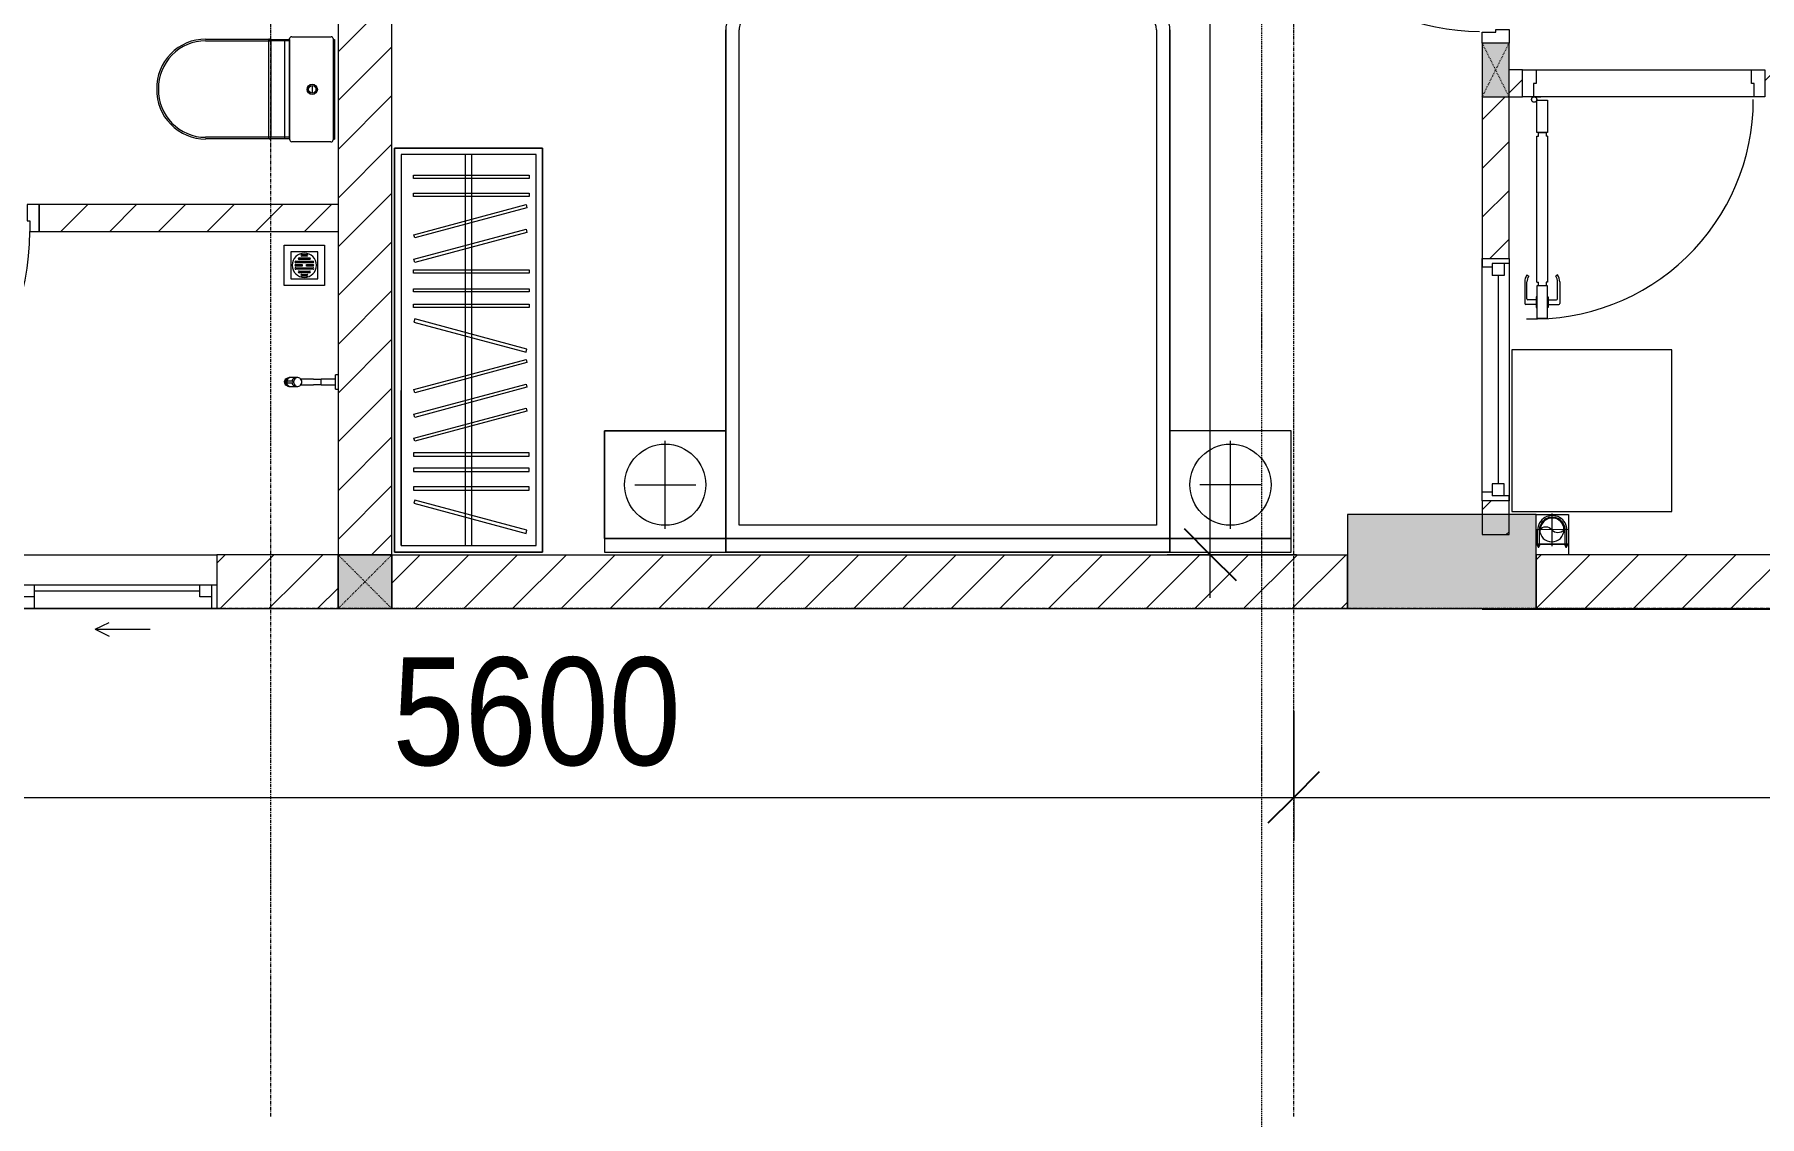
# Model space of a CAD drawing. Header units: millimetres. Extents: x 962 to 239635, y -15958 to 82755.
# Drawn here: x 179126 to 185533, y 15352 to 19368 of the extents above; entities that cross this region are included whole.
import ezdxf

# ---------------------------------------------------------------- set-up
doc = ezdxf.new("R2010")
doc.units = ezdxf.units.MM
for name, pattern in [('Dash', [6, 3, -3]), ('Dash Dot 3_16_', [7.9375, 4.7625, -1.5875, 0, -1.5875]), ('Grid Line', [22.225, 12.7, -3.175, 3.175, -3.175]), ('IMPORT-CENTER _2_', [40.64, 25.4, -5.08, 5.08, -5.08])]:
    doc.linetypes.add(name, pattern=pattern)
for name, color, linetype, lineweight in [('0-1', 7, 'Continuous', 5), ('A-ANNO-DIMS', 211, 'Continuous', 9), ('A-ANNO-DIMS-160', 211, 'Continuous', 9), ('A-DETL-GENF-1', 9, 'Continuous', 9), ('A-DETL-GENF-2', 1, 'Continuous', 9), ('A-DOOR-1', 254, 'Continuous', 9), ('A-DOOR-2', 9, 'Continuous', 9), ('A-DOOR-4', 1, 'Continuous', 9), ('A-DOOR-FRAM-1', 1, 'Continuous', 9), ('A-FLOR-1', 250, 'Continuous', 9), ('A-FLOR-2', 9, 'Continuous', 9), ('A-GLAZ', 151, 'Continuous', 9), ('A-GLAZ-1', 254, 'Continuous', 9), ('A-GLAZ-2', 9, 'Continuous', 9), ('A-WALL', 113, 'Continuous', 9), ('A-WALL-1', 253, 'Continuous', 18), ('A-WALL-2', 9, 'Continuous', 9), ('A-WALL-3', 113, 'Continuous', 18), ('A-WALL-PATT-1', 10, 'Continuous', 9), ('A-WALL-PATT-2', 111, 'Continuous', 9), ('G-ANNO-SYMB-1', 111, 'Dash Dot 3_16_', 18), ('G-IMPT', 8, 'Continuous', 9), ('G-IMPT-1', 254, 'Continuous', 9), ('G-IMPT-2', 8, 'IMPORT-CENTER _2_', 9), ('I-FURN-1', 254, 'Continuous', 9), ('M-EQPM', 50, 'Continuous', 9), ('P-SANR-FIXT', 6, 'Continuous', 9), ('S-COLS', 52, 'Continuous', 9), ('S-COLS-1', 52, 'Continuous', 5), ('S-COLS-2', 7, 'Continuous', 18), ('S-COLS-3', 254, 'Continuous', 9), ('S-COLS-4', 253, 'Continuous', 18), ('S-COLS-5', 52, 'Dash', 9), ('S-COLS-6', 52, 'Continuous', 18), ('S-COLS-HDLN', 52, 'Dash', 9), ('S-COLS-HDLN-1', 9, 'Dash', 9), ('S-GRID-1', 1, 'Grid Line', 9)]:
    doc.layers.add(name, color=color, linetype=linetype, lineweight=lineweight)
doc.styles.add('UTM Avo', font='UTM Avo.ttf', dxfattribs={"width": 0.9, "height": 400})
doc.dimstyles.new('1_Dim_chi_tiet_2_5', dxfattribs={"dimscale": 304.8, "dimtxt": 399.720379, "dimasz": 0.629921, "dimexe": 0.524934, "dimexo": 0.0625, "dimgap": 0.052493, "dimtad": 1, "dimdec": 0, "dimrnd": 5, "dimzin": 0, "dimdsep": 46, "dimtxsty": 'UTM Avo', "dimblk1": 'OBLIQUE', "dimblk2": 'OBLIQUE', "dimsah": 1, "dimcen": 0.09, "dimdle": 0.524934, "dimazin": 0, "dimtfac": 1, "dimtdec": 4, "dimtix": 1, "dimtmove": 0, "dimatfit": 3, "dimfxl": 1.049869, "dimfxlon": 1, "dimtvp": 1, "dimtolj": 1, "dimtzin": 0, "dimarcsym": 2})
doc.dimstyles.new('1_Dim_chi_tiet_2_5_1', dxfattribs={"dimscale": 304.8, "dimtxt": 399.720379, "dimasz": 0.629921, "dimexe": 0.524934, "dimexo": 0.0625, "dimgap": 0.052493, "dimtad": 1, "dimdec": 0, "dimrnd": 5, "dimzin": 0, "dimdsep": 46, "dimtxsty": 'UTM Avo', "dimblk1": 'OBLIQUE', "dimblk2": 'OBLIQUE', "dimsah": 1, "dimcen": 0.09, "dimdle": 0.524934, "dimazin": 0, "dimtfac": 1, "dimtdec": 4, "dimtix": 1, "dimtmove": 0, "dimatfit": 3, "dimfxl": 1.049869, "dimfxlon": 1, "dimtvp": 1, "dimtolj": 1, "dimtzin": 0, "dimarcsym": 2})
pattern_1 = [(45, (0, 0), (-90.50967, 90.50967), [])]
pattern_2 = [(45, (61750.9, 0), (-90.50967, 90.50967), [])]

# ---------------------------------------------------------------- blocks, each defined once
blk = doc.blocks.new('NCV_TKTC_KET CAU_rvt-1-TKCS_MB TẦNG 2')
at = {"layer": 'S-COLS-1'}
blk.add_hatch(color=256, dxfattribs=at).paths.add_polyline_path([(122952.6, 17236.9), (122952.6, 17586.9), (122252.6, 17586.9), (122252.6, 17236.9)])
at = {"layer": 'A-FLOR-1'}
blk.add_line((122752.4, 17235.3), (124752.5, 17235.3), dxfattribs=at)
at = {"layer": 'S-COLS-2'}
for p, q in [((122952.6, 17586.9), (122252.6, 17586.9)), ((122252.6, 17586.9), (122252.6, 17236.9)), ((122952.6, 17236.9), (122952.6, 17586.9)), ((122252.6, 17236.9), (122952.6, 17236.9))]:
    blk.add_line(p, q, dxfattribs=at)
blk = doc.blocks.new('DOOR_CW_01 CANH MO-PANEL KINH - DIW_01-900x2200-CỬA GỖ VÂN LAMINATE-V65-TKCS_MB TẦNG 2')
at = {"layer": 'A-DETL-GENF-1'}
for p, q in [((-397, -182), (-397, -62)), ((-397, -62), (-357, -62)), ((-357, -62), (-357, -182)), ((-357, -182), (-397, -182)), ((-391, -196), (-391, -182)), ((-391, -182), (-363, -182)), ((-363, -182), (-363, -196)), ((-397, -196), (-391, -196)), ((-397, -738), (-397, -196)), ((-357, -196), (-363, -196)), ((-357, -196), (-357, -738)), ((-442, -737), (-442, -816.5)), ((-434, -799.5), (-434, -737)), ((-433.9, -711.2), (-427.3, -715.8)), ((-397, -738), (-391, -738)), ((-357, -752), (-397, -752)), ((-397, -752), (-397, -872)), ((-391, -752), (-391, -738)), ((-363, -752), (-391, -752)), ((-357, -738), (-363, -738)), ((-363, -738), (-363, -752)), ((-357, -872), (-357, -752)), ((-320.1, -711.2), (-326.7, -715.8)), ((-320, -799.5), (-320, -737)), ((-312, -737), (-312, -816.5)), ((-399, -820.5), (-438, -820.5)), ((-399, -803.5), (-430, -803.5)), ((-399, -792.2), (-399, -831.8)), ((-397, -792.2), (-399, -792.2)), ((-399, -831.8), (-397, -831.8)), ((-397, -792.2), (-397, -831.8)), ((-357, -792.2), (-357, -831.8)), ((-357, -792.2), (-355, -792.2)), ((-355, -831.8), (-357, -831.8)), ((-355, -792.2), (-355, -831.8)), ((-355, -803.5), (-324, -803.5)), ((-355, -820.5), (-316, -820.5)), ((-397, -872), (-357, -872))]:
    blk.add_line(p, q, dxfattribs=at)
blk.add_circle((-407, -60), 10, dxfattribs=at)
for centre, radius, start, end in [((-407, -60), 814, 268, 0), ((-397, -737), 45, 145, 180), ((-397, -737), 37, 145, 180), ((-357, -737), 37, 0, 35), ((-357, -737), 45, 360, 35), ((-438, -816.5), 4, 180, 270), ((-430, -799.5), 4, 180, 270), ((-324, -799.5), 4, 270, 0), ((-316, -816.5), 4, 270, 0)]:
    blk.add_arc(centre, radius, start, end, dxfattribs=at)
at = {"layer": 'A-DOOR-2'}
for p, q in [((-450, -50), (-450, 50)), ((-450, 50), (-400, 50)), ((-400, 50), (-400, 0)), ((400, 0), (400, 50)), ((400, 50), (450, 50)), ((-410, -50), (-450, -50)), ((-410, 0), (-410, -50)), ((-400, 0), (-410, 0)), ((-407, -50), (-382, -50)), ((410, 0), (400, 0)), ((410, -50), (410, 0)), ((450, -50), (410, -50))]:
    blk.add_line(p, q, dxfattribs=at)
blk = doc.blocks.new('M_Fixed - 900 x 1400-901190-TKCS_MB TẦNG 2')
at = {"layer": 'A-GLAZ-2'}
for p, q in [((-450, 63), (-431, 63)), ((-431, 63), (-431, 0)), ((-431, 44), (-387, 44)), ((-387, 44), (-387, 0)), ((-387, 22), (387, 22)), ((387, 44), (387, 0)), ((431, 44), (387, 44)), ((431, 63), (431, 0)), ((448.9, 63), (431, 63)), ((-450, -37), (-418, -37)), ((-431, 0), (-387, 0)), ((-418, 0), (-418, -37)), ((387, 0), (431, 0)), ((418, 0), (418, -37)), ((450, -37), (418, -37))]:
    blk.add_line(p, q, dxfattribs=at)
blk = doc.blocks.new('MAY GIAT - MAY GIAT_dwg-348053-TKCS_MB TẦNG 2')
at = {"layer": 'G-IMPT-1', "flags": 128}
blk.add_lwpolyline([(5, 596.6), (5, 2.3), (605, 2.3), (605, 596.6)], close=True, dxfattribs=at)
blk = doc.blocks.new('MAY GIAT - MAY GIAT-348233-TKCS_MB TẦNG 2')
at = {"layer": 'I-FURN-1'}
for p, q in [((5, 596.6), (5, 2.3)), ((605, 596.6), (5, 596.6)), ((605, 2.3), (605, 596.6)), ((5, 2.3), (605, 2.3))]:
    blk.add_line(p, q, dxfattribs=at)
blk.add_blockref('MAY GIAT - MAY GIAT_dwg-348053-TKCS_MB TẦNG 2', (0, 0))
blk = doc.blocks.new('G1_SOF - BO TRU - 100x200-745959-TKCS_MB TẦNG 2')
at = {"layer": 'S-COLS'}
blk.add_hatch(color=256, dxfattribs=at).paths.add_polyline_path([(-50, 100), (-50, -100), (50, -100), (50, 100)])
at = {"layer": 'S-COLS-4'}
for p, q in [((50, 100), (-50, 100)), ((-50, 100), (-50, -100)), ((50, -100), (50, 100)), ((-50, -100), (50, -100))]:
    blk.add_line(p, q, dxfattribs=at)
at = {"layer": 'S-COLS-HDLN-1'}
for p, q in [((50, 100), (-50, -100)), ((-50, 100), (50, -100))]:
    blk.add_line(p, q, dxfattribs=at)
blk = doc.blocks.new('DOOR_CW_01 CANH MO-PANEL KINH - DIG_01-900x2200-CỬA NHÔM KÍNH-901215-TKCS_MB TẦNG 2')
at = {"layer": 'A-DETL-GENF-1'}
for p, q in [((-397, -182), (-397, -62)), ((-397, -62), (-357, -62)), ((-357, -62), (-357, -182)), ((-357, -182), (-397, -182)), ((-391, -196), (-391, -182)), ((-391, -182), (-363, -182)), ((-363, -182), (-363, -196)), ((-397, -196), (-391, -196)), ((-397, -738), (-397, -196)), ((-357, -196), (-363, -196)), ((-357, -196), (-357, -738)), ((-442, -737), (-442, -816.5)), ((-434, -799.5), (-434, -737)), ((-433.9, -711.2), (-427.3, -715.8)), ((-397, -738), (-391, -738)), ((-357, -752), (-397, -752)), ((-397, -752), (-397, -872)), ((-391, -752), (-391, -738)), ((-363, -752), (-391, -752)), ((-357, -738), (-363, -738)), ((-363, -738), (-363, -752)), ((-357, -872), (-357, -752)), ((-320.1, -711.2), (-326.7, -715.8)), ((-320, -799.5), (-320, -737)), ((-312, -737), (-312, -816.5)), ((-399, -820.5), (-438, -820.5)), ((-399, -803.5), (-430, -803.5)), ((-399, -792.2), (-399, -831.8)), ((-397, -792.2), (-399, -792.2)), ((-399, -831.8), (-397, -831.8)), ((-397, -792.2), (-397, -831.8)), ((-357, -792.2), (-357, -831.8)), ((-357, -792.2), (-355, -792.2)), ((-355, -831.8), (-357, -831.8)), ((-355, -792.2), (-355, -831.8)), ((-355, -803.5), (-324, -803.5)), ((-355, -820.5), (-316, -820.5)), ((-397, -872), (-357, -872))]:
    blk.add_line(p, q, dxfattribs=at)
blk.add_circle((-407, -60), 10, dxfattribs=at)
for centre, radius, start, end in [((-407, -60), 814, 268, 0), ((-397, -737), 45, 145, 180), ((-397, -737), 37, 145, 180), ((-357, -737), 37, 0, 35), ((-357, -737), 45, 360, 35), ((-438, -816.5), 4, 180, 270), ((-430, -799.5), 4, 180, 270), ((-324, -799.5), 4, 270, 0), ((-316, -816.5), 4, 270, 0)]:
    blk.add_arc(centre, radius, start, end, dxfattribs=at)
at = {"layer": 'A-DOOR-2'}
for p, q in [((-450, -50), (-450, 50)), ((-450, 50), (-400, 50)), ((-400, 50), (-400, 0)), ((400, 0), (400, 50)), ((400, 50), (450, 50)), ((450, 50), (450, -50)), ((-410, -50), (-450, -50)), ((-410, 0), (-410, -50)), ((-400, 0), (-410, 0)), ((-407, -50), (-382, -50)), ((410, 0), (400, 0)), ((410, -50), (410, 0)), ((450, -50), (410, -50))]:
    blk.add_line(p, q, dxfattribs=at)
blk = doc.blocks.new('GIUONG NGU-2TAB-1600x2000 - GIUONG NGU-2TAB-1600x2000-885815-TKCS_MB TẦNG 2')
at = {"layer": 'I-FURN-1'}
for p, q in [((458.5, 0), (8.5, 0)), ((8.5, 0), (8.5, -50)), ((458.5, -50), (458.5, 0)), ((2108.2, 0), (458.5, 0)), ((458.5, 0), (458.5, -50)), ((458.5, 0), (2108.2, 0)), ((2108.2, -50), (2108.2, 0)), ((458.5, -50), (8.5, -50)), ((8.5, -50), (8.5, -450.3)), ((8.5, -50), (458.5, -50)), ((458.5, -50), (8.5, -50)), ((8.5, -50), (8.5, -450.3)), ((458.5, -450.3), (458.5, -50)), ((2108.2, -50), (458.5, -50)), ((458.5, -50), (458.5, -1938.9)), ((458.5, -50), (2108.2, -50)), ((458.5, -1938.9), (458.5, -50)), ((458.5, -450.3), (458.5, -50)), ((458.5, -50), (2108.2, -50)), ((2558.2, 0), (2108.2, 0)), ((2108.2, 0), (2108.2, -50)), ((2558.2, -50), (2108.2, -50)), ((2108.2, -50), (2108.2, -450.3)), ((2108.2, -1938.9), (2108.2, -50)), ((2108.2, -50), (2558.2, -50)), ((2108.2, -50), (2558.2, -50)), ((2108.2, -450.3), (2108.2, -50)), ((2108.2, -50), (2108.2, -1938.9)), ((2558.2, -50), (2558.2, 0)), ((2558.2, -450.3), (2558.2, -50)), ((2558.2, -50), (2558.2, -450.3)), ((233.5, -86.8), (233.5, -413.5)), ((508.5, -100), (2058.2, -100)), ((508.5, -1938.9), (508.5, -100)), ((2058.2, -100), (2058.2, -1938.9)), ((2333.2, -86.8), (2333.2, -413.5)), ((120.2, -250.2), (346.8, -250.2)), ((2446.5, -250.2), (2219.8, -250.2)), ((8.5, -450.3), (458.5, -450.3)), ((8.5, -450.3), (458.5, -450.3)), ((2108.2, -450.3), (2558.2, -450.3)), ((2558.2, -450.3), (2108.2, -450.3)), ((1997.1, -2000), (569.6, -2000)), ((569.6, -2050), (1997.1, -2050)), ((1997.1, -2050), (569.6, -2050))]:
    blk.add_line(p, q, dxfattribs=at)
for centre in [(233.5, -250.2), (2333.2, -250.2)]:
    blk.add_circle(centre, 150.7, dxfattribs=at)
for centre, radius, start, end in [((569.6, -1938.9), 111.1, 180, 270), ((569.6, -1938.9), 111.1, 180, 270), ((569.6, -1938.9), 61.1, 180, 270), ((1997.1, -1938.9), 111.1, 270, 360), ((1997.1, -1938.9), 61.1, 270, 0), ((1997.1, -1938.9), 111.1, 270, 0)]:
    blk.add_arc(centre, radius, start, end, dxfattribs=at)
blk = doc.blocks.new('TU QUAN AO-SUITE ROOM_3 - TU QUAN AO-SUITE ROOM_3-901193-TKCS_MB TẦNG 2')
at = {"layer": 'I-FURN-1'}
for p, q in [((-550, 1500), (0, 1500)), ((-550, 0), (-550, 1500)), ((0, 1500), (-550, 1500)), ((-550, 1500), (-550, 0)), ((-24, 1476), (-526, 1476)), ((-526, 1476), (-526, 600)), ((-526, 1476), (-526, 24)), ((-287, 576), (-287, 1476)), ((-263, 576), (-263, 1476)), ((-24, 24), (-24, 1476)), ((0, 1500), (0, 0)), ((0, 0), (0, 1500)), ((-480.1, 1386.9), (-480.1, 1398.9)), ((-480.1, 1398.9), (-50.1, 1398.9)), ((-480.1, 1386.9), (-480.1, 1398.9)), ((-50.1, 1386.9), (-480.1, 1386.9)), ((-50.1, 1398.9), (-50.1, 1386.9)), ((-480.1, 1320.5), (-480.1, 1332.5)), ((-480.1, 1332.5), (-50.1, 1332.5)), ((-480.1, 1320.5), (-480.1, 1332.5)), ((-50.1, 1320.5), (-480.1, 1320.5)), ((-478.3, 1178.1), (-61.3, 1289.9)), ((-61.3, 1289.9), (-58.2, 1278.3)), ((-50.1, 1332.5), (-50.1, 1320.5)), ((-58.2, 1278.3), (-475.2, 1166.5)), ((-478.3, 1086.9), (-61.3, 1198.6)), ((-475.2, 1166.5), (-478.3, 1178.1)), ((-58.2, 1187.1), (-475.2, 1075.3)), ((-61.3, 1198.6), (-58.2, 1187.1)), ((-480.1, 1035.3), (-480.1, 1047.3)), ((-480.1, 1047.3), (-50.1, 1047.3)), ((-480.1, 1035.3), (-480.1, 1047.3)), ((-50.1, 1035.3), (-480.1, 1035.3)), ((-475.2, 1075.3), (-478.3, 1086.9)), ((-50.1, 1047.3), (-50.1, 1035.3)), ((-480.1, 965.8), (-480.1, 977.8)), ((-480.1, 977.8), (-50.1, 977.8)), ((-480.1, 965.8), (-480.1, 977.8)), ((-50.1, 965.8), (-480.1, 965.8)), ((-50.1, 977.8), (-50.1, 965.8)), ((-480.1, 908.6), (-480.1, 920.6)), ((-480.1, 920.6), (-50.1, 920.6)), ((-480.1, 908.6), (-480.1, 920.6)), ((-50.1, 908.6), (-480.1, 908.6)), ((-50.1, 920.6), (-50.1, 908.6)), ((-475.2, 865.5), (-478.3, 853.9)), ((-478.3, 853.9), (-61.3, 742.1)), ((-58.2, 753.7), (-475.2, 865.5)), ((-478.3, 603.1), (-61.3, 714.9)), ((-61.3, 742.1), (-58.2, 753.7)), ((-61.3, 714.9), (-58.2, 703.3)), ((-58.2, 703.3), (-475.2, 591.5)), ((-526, 24), (-526, 600)), ((-478.3, 511.9), (-61.3, 623.6)), ((-475.2, 591.5), (-478.3, 603.1)), ((-58.2, 612.1), (-475.2, 500.3)), ((-61.3, 623.6), (-58.2, 612.1)), ((-550, 24), (-550, 576)), ((-478.3, 423.1), (-61.3, 534.9)), ((-58.2, 523.3), (-475.2, 411.5)), ((-287, 24), (-287, 576)), ((-263, 24), (-263, 576)), ((-61.3, 534.9), (-58.2, 523.3)), ((-475.2, 500.3), (-478.3, 511.9)), ((-475.2, 411.5), (-478.3, 423.1)), ((-480.1, 368.4), (-480.1, 356.4)), ((-50.1, 368.4), (-480.1, 368.4)), ((-480.1, 356.4), (-50.1, 356.4)), ((-50.1, 356.4), (-50.1, 368.4)), ((-480.1, 311.2), (-480.1, 299.2)), ((-50.1, 311.2), (-480.1, 311.2)), ((-480.1, 299.2), (-50.1, 299.2)), ((-50.1, 299.2), (-50.1, 311.2)), ((-480.1, 241.7), (-480.1, 229.7)), ((-50.1, 241.7), (-480.1, 241.7)), ((-480.1, 229.7), (-50.1, 229.7)), ((-475.2, 192.7), (-478.3, 181.1)), ((-58.2, 80.9), (-475.2, 192.7)), ((-50.1, 229.7), (-50.1, 241.7)), ((-478.3, 181.1), (-61.3, 69.4)), ((-61.3, 69.4), (-58.2, 80.9)), ((-526, 24), (-24, 24)), ((0, 0), (-550, 0)), ((-550, 0), (0, 0))]:
    blk.add_line(p, q, dxfattribs=at)
blk = doc.blocks.new('NCV_TKTC_TANG 2_rvt-1-TKCS_MB TẦNG 2')
at = {"layer": 'A-WALL-PATT-1'}
h = blk.add_hatch(dxfattribs=at)
h.set_pattern_fill('FP_1', color=256, style=0, pattern_type=2)
h.set_pattern_definition(pattern_1)
h.paths.add_polyline_path([(122752.6, 17511.9), (122852.6, 17511.9), (122852.6, 17636.9), (122752.6, 17636.9)])
h.paths.add_polyline_path([(122852.6, 18536.9), (122852.6, 19136.9), (122752.6, 19136.9), (122752.6, 18536.9)])
h.paths.add_polyline_path([(122752.6, 20236.9), (122852.6, 20236.9), (122852.6, 20536.5), (122752.6, 20536.5), (122752.6, 20336.9)])
h.paths.add_polyline_path([(122752.6, 21336.5), (122852.6, 21336.5), (122852.6, 22236.9), (122752.6, 22236.9), (122752.6, 21500.9)])
h = blk.add_hatch(dxfattribs=at)
h.set_pattern_fill('FP_1', color=256, style=0, pattern_type=2)
h.set_pattern_definition(pattern_1)
h.paths.add_polyline_path([(123852.6, 19136.9), (123852.6, 19236.9), (123802.6, 19236.9), (123802.6, 19136.9), (123821.7, 19136.9)])
h.paths.add_polyline_path([(122902.6, 19136.9), (122902.6, 19236.9), (122852.6, 19236.9), (122852.6, 19136.9)])
at = {"layer": 'A-FLOR-2'}
for p, q in [((122952.6, 19236.9), (123752.6, 19236.9)), ((122852.6, 17587.4), (122952.6, 17587.4))]:
    blk.add_line(p, q, dxfattribs=at)
at = {"layer": 'A-WALL-1'}
for p, q in [((122902.6, 19236.9), (122852.6, 19236.9)), ((122902.6, 19136.9), (122902.6, 19236.9)), ((122752.6, 19136.9), (122752.6, 18536.9)), ((122852.6, 18536.9), (122852.6, 19136.9)), ((122852.6, 19136.9), (122902.6, 19136.9)), ((122752.6, 18536.9), (122852.6, 18536.9)), ((122752.6, 17636.9), (122752.6, 17511.9)), ((122852.6, 17636.9), (122752.6, 17636.9)), ((122852.6, 17511.9), (122852.6, 17636.9)), ((122752.6, 17511.9), (122852.6, 17511.9))]:
    blk.add_line(p, q, dxfattribs=at)
at = {"layer": 'A-WALL-2'}
for p, q in [((122952.6, 19236.9), (123752.6, 19236.9)), ((123762.6, 19136.9), (122942.6, 19136.9)), ((122752.6, 17636.9), (122752.6, 18536.9)), ((122852.6, 18536.9), (122852.6, 17636.9))]:
    blk.add_line(p, q, dxfattribs=at)
at = {"layer": 'A-DOOR-1', "rotation": 269.9999999999995}
blk.add_blockref('DOOR_CW_01 CANH MO-PANEL KINH - DIW_01-900x2200-CỬA GỖ VÂN LAMINATE-V65-TKCS_MB TẦNG 2', (122802.6, 19786.9), dxfattribs=at)
at = {"layer": 'A-DOOR-1'}
blk.add_blockref('DOOR_CW_01 CANH MO-PANEL KINH - DIG_01-900x2200-CỬA NHÔM KÍNH-901215-TKCS_MB TẦNG 2', (123352.6, 19186.9), dxfattribs=at)
at = {"layer": 'A-GLAZ-1', "rotation": 269.9999999999995}
blk.add_blockref('M_Fixed - 900 x 1400-901190-TKCS_MB TẦNG 2', (122789.6, 18086.9), dxfattribs=at)
at = {"layer": 'I-FURN-1'}
for name, p, rotation in [('GIUONG NGU-2TAB-1600x2000 - GIUONG NGU-2TAB-1600x2000-885815-TKCS_MB TẦNG 2', (122051, 17446.9), 180), ('MAY GIAT - MAY GIAT-348233-TKCS_MB TẦNG 2', (122860.3, 18202.4), 269.9999999999991)]:
    blk.add_blockref(name, p, dxfattribs=dict(at, rotation=rotation))
blk.add_blockref('TU QUAN AO-SUITE ROOM_3 - TU QUAN AO-SUITE ROOM_3-901193-TKCS_MB TẦNG 2', (119262.6, 17446.9), dxfattribs=at)
at = {"layer": 'S-COLS-3', "rotation": 180}
blk.add_blockref('G1_SOF - BO TRU - 100x200-745959-TKCS_MB TẦNG 2', (122802.6, 19236.9), dxfattribs=at)
blk = doc.blocks.new('TKTC_XREF_251221_MB TANG 2-7 - TKTC_XREF_260130_MB TANG 2-5_dwg_$cc-V179-TKCS_MB TẦNG 2')
at = {"layer": 'G-IMPT-2'}
for p, q in [((-0.673, 0), (0.673, 0)), ((0, -0.673), (0, 0.652))]:
    blk.add_line(p, q, dxfattribs=at)
at = {"layer": 'M-EQPM'}
blk.add_circle((0, 0), 0.5, dxfattribs=at)
for centre, radius, start, end in [((0, 0), 0.5, 90, 270), ((0.188, 0.25), 0.313, 126.8699, 233.1301), ((-0.188, -0.25), 0.313, 306.8699, 53.1301)]:
    blk.add_arc(centre, radius, start, end, dxfattribs=at)
blk = doc.blocks.new('TKTC_XREF_251221_MB TANG 2-7 - TKTC_XREF_260130_MB TANG 2-5_dwg_CUM U_DN100-4746796-TKCS_MB TẦNG 2')
at = {"layer": 'G-IMPT'}
blk.add_hatch(color=256, dxfattribs=at).paths.add_polyline_path([(0, 61), (0, 57), (14.8, 55.1), (28.5, 49.4), (40.3, 40.3), (49.4, 28.5), (55.1, 14.8), (57, 0), (55.1, -14.8), (49.4, -28.5), (40.3, -40.3), (28.5, -49.4), (14.8, -55.1), (0, -57), (0, -61), (15.8, -58.9), (30.5, -52.8), (43.1, -43.1), (52.8, -30.5), (58.9, -15.8), (61, 0), (58.9, 15.8), (52.8, 30.5), (43.1, 43.1), (30.5, 52.8), (15.8, 58.9)])
for p, q in [((-79.1, 66.6), (-79.1, 63.4)), ((-76.6, 66.6), (-76.6, 63.4)), ((-74.6, 66.6), (-74.6, 63.4)), ((-72.7, 69.3), (-72.7, 60.7)), ((-66.9, 67.9), (-71.7, 67.9)), ((-66.9, 62.1), (-71.7, 62.1)), ((-65, 69), (0, 69)), ((-79.1, -63.4), (-79.1, -66.6)), ((-76.6, -63.4), (-76.6, -66.6)), ((-74.6, -63.4), (-74.6, -66.6)), ((-72.7, -60.7), (-72.7, -69.3)), ((-66.9, -62.1), (-71.7, -62.1)), ((-66.9, -67.9), (-71.7, -67.9)), ((-65, -69), (0, -69))]:
    blk.add_line(p, q, dxfattribs=at)
at = {"layer": 'G-IMPT', "flags": 128}
for points in [[(-72.7, 67.6), (-78.1, 67.6), (-78.1, 62.4), (-72.7, 62.4)], [(-71.7, 59.2), (-66.9, 59.2), (-66.9, 70.8), (-71.7, 70.8)], [(-66.9, 70.8), (-66.9, 72.7), (-65, 72.7), (-65, 57.3), (-66.9, 57.3), (-66.9, 59.2)], [(-65, 61), (0, 61), (0, 57)], [(-72.7, -62.4), (-78.1, -62.4), (-78.1, -67.6), (-72.7, -67.6)], [(-71.7, -70.8), (-66.9, -70.8), (-66.9, -59.2), (-71.7, -59.2)], [(-66.9, -59.2), (-66.9, -57.3), (-65, -57.3), (-65, -72.7), (-66.9, -72.7), (-66.9, -70.8)], [(-65, -61), (0, -61), (0, -57)]]:
    blk.add_lwpolyline(points, dxfattribs=at)
at = {"layer": 'G-IMPT'}
for centre, radius, start, end in [((-78.1, 66.6), 0.96, 90, 180), ((-78.1, 63.4), 0.96, 180, 270), ((-71.1, 69.3), 1.56, 112.61986, 247.38014), ((-67.9, 65), 4.8, 143.1301, 216.8699), ((-71.1, 60.7), 1.56, 112.61986, 247.38014), ((0, 0), 69, 270, 90), ((0, 0), 61, 270, 90), ((0, 0), 57, 270, 90), ((-78.1, -63.4), 0.96, 90, 180), ((-78.1, -66.6), 0.96, 180, 270), ((-71.1, -60.7), 1.56, 112.61986, 247.38014), ((-67.9, -65), 4.8, 143.1301, 216.8699), ((-71.1, -69.3), 1.56, 112.61986, 247.38014)]:
    blk.add_arc(centre, radius, start, end, dxfattribs=at)
blk = doc.blocks.new('TKTC_XREF_251221_MB TANG 2-7 - TKTC_XREF_251221_MB TANG 2-7-2039446-TKCS_MB TẦNG 2')
at = {"layer": 'M-EQPM'}
for p, q in [((89301, 240), (89301, 349.9)), ((89301, 349.9), (89420.6, 349.9)), ((89420.6, 349.9), (89420.6, 240)), ((89301, 200), (89301, 240)), ((89301, 240), (89420.6, 240)), ((89420.6, 240), (89301, 240)), ((89420.8, 240), (89420.8, 200))]:
    blk.add_line(p, q, dxfattribs=at)
at = {"extrusion": (0, 0, -1), "xscale": 90.00000000005102, "yscale": 90.00000000005102, "zscale": -90.000000000051, "rotation": 270.374026779938}
blk.add_blockref('TKTC_XREF_251221_MB TANG 2-7 - TKTC_XREF_260130_MB TANG 2-5_dwg_$cc-V179-TKCS_MB TẦNG 2', (-89358.6, 292.9), dxfattribs=at)
at = {"xscale": 0.7894736842105242, "yscale": 0.7894736842105242, "zscale": 0.7894736842105242, "rotation": 89.99999999844378}
blk.add_blockref('TKTC_XREF_251221_MB TANG 2-7 - TKTC_XREF_260130_MB TANG 2-5_dwg_CUM U_DN100-4746796-TKCS_MB TẦNG 2', (89360.4, 291.3), dxfattribs=at)
blk = doc.blocks.new('G1_SOF - BO TRU - 200x200-3052401-TKCS_MB TẦNG 2')
at = {"layer": 'S-COLS-HDLN'}
for p, q in [((-100, -100), (100, 100)), ((100, -100), (-100, 100))]:
    blk.add_line(p, q, dxfattribs=at)
blk = doc.blocks.new('1_FAMILY RVT - W01-WxH 1400x1400xmm-411185-TKCS_MB TẦNG 2')
at = {"layer": 'A-GLAZ'}
for p, q in [((-700, 103.81), (700, 103.81)), ((-700, -96.19), (-700, 103.81)), ((700, 103.81), (700, -96.19)), ((-700, -7.29), (-680.95, -7.29)), ((-680.95, -7.29), (-22.225, -7.29)), ((-680.95, -96.19), (-680.95, -7.29)), ((-636.5, -51.74), (-680.95, -51.74)), ((-636.5, -96.19), (-636.5, -51.74)), ((-22.225, -7.29), (22.225, -7.29)), ((-22.225, -7.29), (-22.225, -96.19)), ((22.225, -51.74), (-22.225, -51.74)), ((22.225, -7.29), (636.5, -7.29)), ((22.225, -96.19), (22.225, -7.29)), ((22.225, -29.515), (636.5, -29.515)), ((636.5, -7.29), (700, -7.29)), ((636.5, -51.74), (636.5, -7.29)), ((680.95, -51.74), (636.5, -51.74)), ((680.95, -96.19), (680.95, -7.29)), ((700, -96.19), (-700, -96.19)), ((-700, -96.19), (-636.5, -96.19)), ((-636.5, -73.965), (-22.225, -73.965)), ((-636.5, -96.19), (-22.225, -96.19)), ((-22.225, -96.19), (22.225, -96.19)), ((22.225, -96.19), (680.95, -96.19)), ((680.95, -96.19), (700, -96.19)), ((248.4, -172.39), (299.2, -146.99)), ((248.4, -172.39), (299.2, -197.79)), ((248.4, -172.39), (451.6, -172.39))]:
    blk.add_line(p, q, dxfattribs=at)
blk = doc.blocks.new('FD_04 - FD_04-900x2200mm-4731490-TKCS_MB TẦNG 2')
at = {"layer": 'A-DETL-GENF-2'}
for p, q in [((420, 50), (420, 970)), ((420, 970), (460, 970)), ((460, 970), (460, 50)), ((460, 50), (420, 50))]:
    blk.add_line(p, q, dxfattribs=at)
blk.add_arc((460, 50), 920, 92.49191, 180, dxfattribs=at)
at = {"layer": 'A-DOOR-FRAM-1'}
for p, q in [((-460, 50), (-495, 50)), ((-495, 50), (-495, -50)), ((-460, 10), (-460, 50)), ((-450, 10), (-460, 10)), ((-450, -50), (-450, 10)), ((460, 10), (450, 10)), ((450, 10), (450, -50)), ((495, 50), (460, 50)), ((460, 50), (460, 10)), ((495, -50), (495, 50)), ((-495, -50), (-450, -50)), ((450, -50), (495, -50))]:
    blk.add_line(p, q, dxfattribs=at)
blk = doc.blocks.new('PF_Water_Closet-Duravit-Starck 3-012601 - Generic Toilet-4731492-TKCS_MB TẦNG 2')
at = {"layer": 'P-SANR-FIXT'}
for p, q in [((-206.9, -272.2), (-206.9, -126.1)), ((-201.3, -118.2), (175.4, -118.2)), ((-197.1, -112.7), (172.9, -112.7)), ((-197.1, -118.2), (-197.1, -112.7)), ((172.9, -118.2), (172.9, -112.7)), ((182.6, -126.3), (182.6, -272)), ((-25.7, -195.8), (1.3, -195.8)), ((173.2, -280.1), (-201.3, -280.1)), ((-197.9, -280.1), (171.4, -280.1)), ((-197.9, -356.6), (-197.9, -280.1)), ((-197.6, -299.5), (171.7, -299.5)), ((-192.3, -280.1), (-192.3, -349.6)), ((165.7, -280.1), (165.7, -349.6)), ((171.4, -280.1), (171.4, -356.6)), ((-198.6, -591.8), (-198.6, -357.4)), ((171.4, -356.6), (-197.9, -356.6)), ((-192.3, -591.8), (-192.3, -349.6)), ((-191.9, -349.6), (165.2, -349.6)), ((165.7, -349.6), (165.7, -591.8)), ((172, -356.4), (172, -591.8))]:
    blk.add_line(p, q, dxfattribs=at)
for radius in [19, 14.6, 13.8]:
    blk.add_circle((-12.2, -195.8), radius, dxfattribs=at)
for centre, radius, start, end in [((-199.6, -125.3), 7.31, 103.74834, 186.25166), ((175.4, -125.5), 7.27, 353.66955, 90), ((-199.6, -273), 7.31, 173.74834, 256.25166), ((173.2, -270.5), 9.56, 270, 351.02616), ((-191.9, -356.4), 6.83, 90, 187.96341), ((165.2, -356.4), 6.83, 360, 90), ((-17.1, -591.8), 181.6, 180, 271.18931), ((-17.1, -591.8), 175.2, 180, 271.23242), ((-9.5, -591.8), 181.6, 268.81069, 0), ((-9.5, -591.8), 175.2, 268.76758, 360)]:
    blk.add_arc(centre, radius, start, end, dxfattribs=at)
blk = doc.blocks.new('THU NUOC - THU NUOC-1275255-TKCS_MB TẦNG 2')
at = {"layer": 'M-EQPM'}
for p, q in [((-66.3, -70.6), (-66.3, 79.4)), ((-66.3, 79.4), (83.7, 79.4)), ((83.7, 79.4), (83.7, -70.6)), ((58.7, 54.4), (-41.3, 54.4)), ((-41.3, 54.4), (-41.3, -45.6)), ((-23.3, 19.6), (40.9, 19.6)), ((40.9, 13.6), (-23.3, 13.6)), ((-23.3, 7.2), (0.7, 7.2)), ((0.7, 1.2), (-23.3, 1.2)), ((-11, 32.1), (28.5, 32.1)), ((28.5, 26.1), (-11, 26.1)), ((-1.1, 44.5), (18.5, 44.5)), ((18.5, 38.5), (-1.1, 38.5)), ((0.7, 7.2), (0.7, 1.2)), ((16.7, 1.2), (16.7, 7.2)), ((16.7, 7.2), (40.9, 7.2)), ((40.9, 1.2), (16.7, 1.2)), ((58.7, -45.6), (58.7, 54.4)), ((-41.3, -45.6), (58.7, -45.6)), ((-23.3, -4.8), (40.9, -4.8)), ((40.9, -10.8), (-23.3, -10.8)), ((-11, -17.3), (28.5, -17.3)), ((28.5, -23.3), (-11, -23.3)), ((-1.1, -29.6), (18.5, -29.6)), ((18.5, -35.6), (-1.1, -35.6)), ((83.7, -70.6), (-66.3, -70.6))]:
    blk.add_line(p, q, dxfattribs=at)
for centre, radius, start, end in [((8.7, 4.4), 45, 0, 180), ((8.7, 4.4), 45, 360, 180), ((8.7, 4.4), 45, 180, 0), ((8.7, 4.4), 45, 180, 360), ((-23.3, 16.6), 3, 90, 270), ((-23.3, 4.2), 3, 90, 270), ((-11, 29.1), 3, 90, 270), ((-1.1, 41.5), 3, 90, 270), ((18.5, 41.5), 3, 270, 90), ((28.5, 29.1), 3, 270, 90), ((40.9, 16.6), 3, 270, 90), ((40.9, 4.2), 3, 270, 90), ((-23.3, -7.8), 3, 90, 270), ((-11, -20.3), 3, 90, 270), ((-1.1, -32.6), 3, 90, 270), ((18.5, -32.6), 3, 270, 90), ((28.5, -20.3), 3, 270, 90), ((40.9, -7.8), 3, 270, 90)]:
    blk.add_arc(centre, radius, start, end, dxfattribs=at)
blk = doc.blocks.new('Blocks_Link Wall Mounted Faucet_F03482EN - Unique-4772221-TKCS_MB TẦNG 2')
at = {"layer": 'P-SANR-FIXT'}
for p, q in [((-27, 0), (-27, -10)), ((27, -10), (27, 0)), ((-27, -10), (-26.1, -10)), ((27, -10), (-27, -10)), ((-10, -10), (-10, -62.5)), ((-5, -62.5), (-10, -62.5)), ((-2.6, -62.5), (-4.9, -62.5)), ((0, -62.5), (-2.5, -62.5)), ((2.5, -62.5), (0, -62.5)), ((10, -62.5), (2.6, -62.5)), ((10, -62.5), (10, -10)), ((26.1, -10), (27, -10)), ((-10, -91.3), (-10, -138.2)), ((10, -138.2), (10, -91.3)), ((-16.6, -149.8), (-16.6, -155.7)), ((-16.6, -156.2), (-16.6, -175.9)), ((-16.6, -176.5), (-16.6, -180.2)), ((-11.6, -187.2), (-11.6, -189.5)), ((-3, -167.9), (-3, -189.9)), ((3, -189.9), (3, -167.9)), ((11.6, -189.5), (11.6, -187.2)), ((16.6, -155.7), (16.6, -149.8)), ((16.6, -175.9), (16.6, -156.2)), ((16.6, -180.2), (16.6, -176.5))]:
    blk.add_line(p, q, dxfattribs=at)
at = {"layer": 'P-SANR-FIXT', "flags": 128}
for points in [[(-10, -91.3), (-10, -88.2), (-10, -85.1), (-10, -81.9), (-10, -78.7), (-10, -75.5), (-10, -72.3), (-10, -69), (-10, -65.7), (-10, -62.5)], [(10, -62.5), (10, -65.8), (10, -69.1), (10, -72.4), (10, -75.6), (10, -78.8), (10, -82), (10, -85.2), (10, -88.3), (10, -91.3)]]:
    blk.add_lwpolyline(points, dxfattribs=at)
at = {"layer": 'P-SANR-FIXT'}
for centre, major_axis, ratio, start_param, end_param in [((0, -62.5), (-10, 0), 0.025141, 4.712389, 6.283185), ((0, -62.5), (-10, 0), 0.025141, 3.141593, 4.712389), ((0, -155.7), (16.6, 0), 0.927184, 2.929438, 4.538682), ((0, -156.2), (16.6, 0), 0.927184, 2.909063, 4.538681), ((0, -180.2), (16.6, 0), 0.927184, 3.006493, 4.712389), ((0, -149.8), (16.6, 0), 0.927184, 1.570796, 4.712389), ((0, -175.9), (16.6, 0), 0.927184, 3.141593, 4.712389), ((0, -176.5), (16.6, 0), 0.927184, 3.141593, 4.712389), ((0, -189.5), (11.6, 0), 0.927184, 2.958424, 4.712389), ((0, -185.8), (12, 0), 0.927184, 3.318369, 4.712389), ((0, -186.4), (11.6, 0), 0.927184, 3.258388, 3.665191), ((0, -186.4), (10.8, 0), 0.927184, 3.327301, 3.665191), ((0, -183.2), (12, 0), 0.927184, 3.630775, 4.336226), ((0, -189.9), (3, 0), 0.374607, 1.570796, 4.712389), ((0, -149.8), (16.6, 0), 0.927184, 4.712389, 7.853982), ((0, -175.9), (-16.6, 0), 0.927184, 1.570796, 3.141593), ((0, -176.5), (16.6, 0), 0.927184, 4.712389, 6.266974), ((0, -180.2), (-16.6, 0), 0.927184, 1.570796, 3.157804), ((0, -189.5), (-11.6, 0), 0.927184, 1.570796, 3.324762), ((0, -185.8), (-12, 0), 0.927184, 1.570796, 2.964816), ((0, -183.2), (-12, 0), 0.927184, 1.570796, 2.65241), ((0, -189.9), (-3, 0), 0.374607, 1.570796, 4.712389), ((0, -155.7), (16.6, 0), 0.927184, 4.886096, 6.49534), ((0, -156.2), (16.6, 0), 0.927184, 4.886097, 6.515715), ((0, -186.4), (10.8, 0), 0.927184, 5.759587, 6.097477), ((0, -186.4), (11.6, 0), 0.927184, 5.759587, 6.16639)]:
    blk.add_ellipse(centre, major_axis=major_axis, ratio=ratio, start_param=start_param, end_param=end_param, dxfattribs=at)
for points, knots in [([(-2.6, -168.6), (-2.7, -168.5), (-2.8, -168.3), (-3, -168.1), (-3, -167.9), (-3, -167.8), (-2.9, -167.6), (-2.7, -167.5), (-2.3, -167.3), (-1.8, -167.2), (-1.1, -167.1), (-0.5, -167.1), (0, -167.1)], [0.3333333, 0.3333333, 0.3333333, 0.3333333, 0.3888889, 0.4444444, 0.5138889, 0.5486111, 0.5833333, 0.6527778, 0.7222222, 0.7916667, 0.8611111, 1, 1, 1, 1]), ([(0, -167.1), (0.2, -167.1), (0.5, -167.1), (1, -167.1), (1.5, -167.1), (1.9, -167.2), (2.3, -167.3), (2.6, -167.4), (2.8, -167.6), (3, -167.8), (3, -167.9), (3, -168.1), (2.9, -168.3), (2.8, -168.4), (2.7, -168.5)], [0, 0, 0, 0, 0.0555556, 0.1111111, 0.1666667, 0.2222222, 0.2777778, 0.3333333, 0.3888889, 0.4444444, 0.5138889, 0.5486111, 0.5833333, 0.6527778, 0.6527778, 0.6527778, 0.6527778])]:
    blk.add_open_spline(points, degree=3, knots=knots, dxfattribs=at)
blk = doc.blocks.new('DIMBLOCK54-TKCS_MB TẦNG 2')
at = {"layer": 'A-ANNO-DIMS-160'}
for p, q in [((178203.5, 16856.3), (178203.5, 16376.3)), ((178203.5, 16536.3), (178203.5, 16856.3)), ((183803.5, 16856.3), (183803.5, 16376.3)), ((183803.5, 16536.3), (183803.5, 16856.3)), ((178203.5, 16536.3), (183803.5, 16536.3))]:
    blk.add_line(p, q, dxfattribs=at)
at = {"layer": 'A-ANNO-DIMS-160', "lineweight": 25}
for p, q in [((178203.5, 16536.3), (178299.5, 16632.3)), ((183803.5, 16536.3), (183899.5, 16632.3)), ((178203.5, 16536.3), (178107.5, 16440.3)), ((183803.5, 16536.3), (183707.5, 16440.3))]:
    blk.add_line(p, q, dxfattribs=at)
at = {"layer": 'A-ANNO-DIMS-160', "color": 0, "insert": (180455.7, 17056), "char_height": 400, "width": 1314.636, "attachment_point": 1, "line_spacing_factor": 1.110334, "style": 'UTM Avo'}
blk.add_mtext('5600', dxfattribs=at)
blk = doc.blocks.new('_Oblique')
at = {"color": 0, "linetype": 'ByBlock', "lineweight": -2}
blk.add_line((-0.5, -0.5), (0.5, 0.5), dxfattribs=at)
blk = doc.blocks.new('DIMBLOCK55-TKCS_MB TẦNG 2')
at = {"layer": 'A-ANNO-DIMS-160'}
for p, q in [((183803.5, 16856.3), (183803.5, 16376.3)), ((183803.5, 16536.3), (183803.5, 16856.3)), ((189003.5, 16856.3), (189003.5, 16376.3)), ((189003.5, 16536.3), (189003.5, 16856.3)), ((183803.5, 16536.3), (189163.5, 16536.3))]:
    blk.add_line(p, q, dxfattribs=at)
at = {"layer": 'A-ANNO-DIMS-160', "lineweight": 25}
for p, q in [((183803.5, 16536.3), (183899.5, 16632.3)), ((189003.5, 16536.3), (189099.5, 16632.3)), ((183803.5, 16536.3), (183707.5, 16440.3)), ((189003.5, 16536.3), (188907.5, 16440.3))]:
    blk.add_line(p, q, dxfattribs=at)
at = {"layer": 'A-ANNO-DIMS-160', "color": 0, "insert": (185855.7, 17056), "char_height": 400, "width": 1314.636, "attachment_point": 1, "line_spacing_factor": 1.110334, "style": 'UTM Avo'}
blk.add_mtext('5200', dxfattribs=at)
blk = doc.blocks.new('DIMBLOCK295-TKCS_MB TẦNG 2')
at = {"layer": 'A-ANNO-DIMS-160'}
for p, q in [((183493.1, 17276.9), (183493.1, 25596.9)), ((183813.1, 25436.9), (183333.1, 25436.9)), ((183493.1, 25436.9), (183813.1, 25436.9)), ((183813.1, 17436.9), (183333.1, 17436.9)), ((183493.1, 17436.9), (183813.1, 17436.9))]:
    blk.add_line(p, q, dxfattribs=at)
at = {"layer": 'A-ANNO-DIMS-160', "lineweight": 25}
for p, q in [((183493.1, 25436.9), (183397.1, 25532.9)), ((183493.1, 25436.9), (183589.1, 25340.9)), ((183493.1, 17436.9), (183397.1, 17532.9)), ((183493.1, 17436.9), (183589.1, 17340.9))]:
    blk.add_line(p, q, dxfattribs=at)
at = {"layer": 'A-ANNO-DIMS-160', "color": 0, "insert": (182973.5, 20889.2), "char_height": 400, "width": 1314.636, "attachment_point": 1, "rotation": 90, "line_spacing_factor": 1.110334, "style": 'UTM Avo'}
blk.add_mtext('8000', dxfattribs=at)

msp = doc.modelspace()

# ---------------------------------------------------------------- hatches: boundary and pattern name
at = {"layer": 'A-WALL-PATT-2'}
h = msp.add_hatch(dxfattribs=at)
h.set_pattern_fill('FP_1', color=256, style=0, pattern_type=2)
h.set_pattern_definition(pattern_2)
h.paths.add_polyline_path([(180453.5, 17436.9), (180453.5, 20336.9), (180253.5, 20336.9), (180253.5, 17436.9)])
h = msp.add_hatch(dxfattribs=at)
h.set_pattern_fill('FP_1', color=256, style=0, pattern_type=2)
h.set_pattern_definition(pattern_2)
h.paths.add_polyline_path([(180253.5, 17436.9), (180453.5, 17436.9), (180453.5, 20336.9), (180253.5, 20336.9), (180253.5, 17797.4)])
h = msp.add_hatch(dxfattribs=at)
h.set_pattern_fill('FP_1', color=256, style=0, pattern_type=2)
h.set_pattern_definition(pattern_2)
h.paths.add_polyline_path([(179930.3, 18636.9), (180253.5, 18636.9), (180253.5, 18736.9), (179143.5, 18736.9), (179143.5, 18636.9)])
h.paths.add_polyline_path([(178153.5, 18636.9), (178153.5, 18736.9), (178053.5, 18736.9), (178053.5, 18636.9)])
h = msp.add_hatch(dxfattribs=at)
h.set_pattern_fill('FP_1', color=256, style=0, pattern_type=2)
h.set_pattern_definition(pattern_2)
h.paths.add_polyline_path([(180103.5, 17236.9), (180103.5, 17436.9), (179803.5, 17436.9), (179803.5, 17236.9)])
h.paths.add_polyline_path([(178403.5, 17236.9), (178403.5, 17436.9), (178203.5, 17436.9), (178203.5, 17236.9)])
h = msp.add_hatch(dxfattribs=at)
h.set_pattern_fill('FP_1', color=256, style=0, pattern_type=2)
h.set_pattern_definition(pattern_2)
h.paths.add_polyline_path([(184003.5, 17236.9), (184003.5, 17436.9), (180453.5, 17436.9), (180453.5, 17236.9), (180736.3, 17236.9)])
h.paths.add_polyline_path([(180253.5, 17236.9), (180253.5, 17436.9), (180103.5, 17436.9), (180103.5, 17236.9)])
h = msp.add_hatch(dxfattribs=at)
h.set_pattern_fill('FP_1', color=256, style=0, pattern_type=2)
h.set_pattern_definition(pattern_2)
h.paths.add_polyline_path([(187184.7, 17236.9), (188603.5, 17236.9), (188603.5, 17436.9), (186478.5, 17436.9), (186478.5, 17433.6), (186428.5, 17433.6), (186428.5, 17436.9), (184703.5, 17436.9), (184703.5, 17236.9)])
at = {"layer": 'S-COLS-1'}
msp.add_hatch(color=256, dxfattribs=at).paths.add_polyline_path([(180453.5, 17236.9), (180453.5, 17436.9), (180253.5, 17436.9), (180253.5, 17236.9)])

# ---------------------------------------------------------------- linework, layer by layer
at = {"layer": 'A-WALL'}
for p, q in [((180253.5, 17236.9), (180253.5, 17436.9)), ((180253.5, 17436.9), (180253.5, 17436.9)), ((180453.5, 17436.9), (180453.5, 17236.9))]:
    msp.add_line(p, q, dxfattribs=at)
at = {"layer": 'A-WALL-3'}
for p, q in [((180253.5, 20336.9), (180253.5, 18736.9)), ((180253.5, 20336.9), (180253.5, 17436.9)), ((180453.5, 17436.9), (180453.5, 20336.9)), ((180453.5, 17436.9), (180453.5, 20336.9)), ((180253.5, 18736.9), (179143.5, 18736.9)), ((179143.5, 18736.9), (179143.5, 18636.9)), ((179143.5, 18636.9), (180253.5, 18636.9)), ((180253.5, 18636.9), (180253.5, 17436.9)), ((180253.5, 17436.9), (179803.5, 17436.9)), ((180253.5, 17436.9), (184003.5, 17436.9)), ((184003.5, 17236.9), (184003.5, 17436.9)), ((186428.5, 17436.9), (184703.5, 17436.9)), ((184703.5, 17436.9), (184703.5, 17236.9)), ((179803.5, 17236.9), (180253.5, 17236.9)), ((180453.5, 17236.9), (184003.5, 17236.9)), ((184703.5, 17236.9), (188603.5, 17236.9))]:
    msp.add_line(p, q, dxfattribs=at)
at = {"layer": 'G-ANNO-SYMB-1'}
msp.add_line((183683.5, 82373.8), (183683.5, 13547.9), dxfattribs=at)
at = {"layer": 'S-COLS'}
for p, q in [((180453.5, 17436.9), (180253.5, 17436.9)), ((180253.5, 17436.9), (180253.5, 17236.9)), ((180453.5, 17236.9), (180453.5, 17436.9))]:
    msp.add_line(p, q, dxfattribs=at)
at = {"layer": 'S-COLS-6'}
msp.add_line((180253.5, 17236.9), (180453.5, 17236.9), dxfattribs=at)
at = {"layer": 'S-GRID-1'}
for p, q in [((180003.5, 19351.6), (180003.5, 76542.3)), ((183803.5, 19351.6), (183803.5, 76542.3)), ((180003.5, 15351.6), (180003.5, 19351.6)), ((183803.5, 15351.6), (183803.5, 19351.6)), ((189415.6, 17236.9), (96253.4, 17236.9))]:
    msp.add_line(p, q, dxfattribs=at)

# ---------------------------------------------------------------- block references
at = {"layer": '0-1'}
for name in ['NCV_TKTC_KET CAU_rvt-1-TKCS_MB TẦNG 2', 'NCV_TKTC_TANG 2_rvt-1-TKCS_MB TẦNG 2']:
    msp.add_blockref(name, (61750.9, 0), dxfattribs=at)
at = {"layer": 'A-DOOR-4', "rotation": 180}
msp.add_blockref('FD_04 - FD_04-900x2200mm-4731490-TKCS_MB TẦNG 2', (178648.5, 18686.9), dxfattribs=at)
at = {"layer": 'A-GLAZ'}
msp.add_blockref('1_FAMILY RVT - W01-WxH 1400x1400xmm-411185-TKCS_MB TẦNG 2', (179103.5, 17333.1), dxfattribs=at)
at = {"layer": 'M-EQPM'}
for name, p in [('TKTC_XREF_251221_MB TANG 2-7 - TKTC_XREF_251221_MB TANG 2-7-2039446-TKCS_MB TẦNG 2', (95403.5, 17236.9)), ('THU NUOC - THU NUOC-1275255-TKCS_MB TẦNG 2', (180119.7, 18507.5))]:
    msp.add_blockref(name, p, dxfattribs=at)
at = {"layer": 'P-SANR-FIXT'}
for name, p, rotation in [('PF_Water_Closet-Duravit-Starck 3-012601 - Generic Toilet-4731492-TKCS_MB TẦNG 2', (180353.5, 19152.6), 270.0000000000002), ('Blocks_Link Wall Mounted Faucet_F03482EN - Unique-4772221-TKCS_MB TẦNG 2', (180253.5, 18078.4), 269.9999999999997)]:
    msp.add_blockref(name, p, dxfattribs=dict(at, rotation=rotation))
at = {"layer": 'S-COLS-5', "rotation": 180}
msp.add_blockref('G1_SOF - BO TRU - 200x200-3052401-TKCS_MB TẦNG 2', (180353.5, 17336.9), dxfattribs=at)

# ---------------------------------------------------------------- dimensions: what is measured, and where the dimension line sits
at = {"layer": 'A-ANNO-DIMS'}
dim = msp.add_linear_dim(base=(183493.1, 25436.9), p1=(183813.1, 17436.9), p2=(183813.1, 25436.9), angle=90, dimstyle='1_Dim_chi_tiet_2_5_1', override={"dimpost": '<>', "dimfxl": 8000}, dxfattribs=at)
dim.commit()
dim.dimension.update_dxf_attribs({"geometry": 'DIMBLOCK295-TKCS_MB TẦNG 2', "text_midpoint": (183270.1, 21436.9)})
for base, p1, p2, override, picture, middle in [((183803.5, 16536.3), (178203.5, 16856.3), (183803.5, 16856.3), {"dimpost": '<>', "dimfxl": 5600}, 'DIMBLOCK54-TKCS_MB TẦNG 2', (181003.5, 16759.3)), ((189003.5, 16536.3), (183803.5, 16856.3), (189003.5, 16856.3), {"dimpost": '<>', "dimfxl": 5200}, 'DIMBLOCK55-TKCS_MB TẦNG 2', (186403.5, 16759.3))]:
    dim = msp.add_linear_dim(base=base, p1=p1, p2=p2, dimstyle='1_Dim_chi_tiet_2_5', override=override, dxfattribs=at)
    dim.commit()
    dim.dimension.update_dxf_attribs({"geometry": picture, "text_midpoint": middle})

doc.saveas('drawing.dxf')
